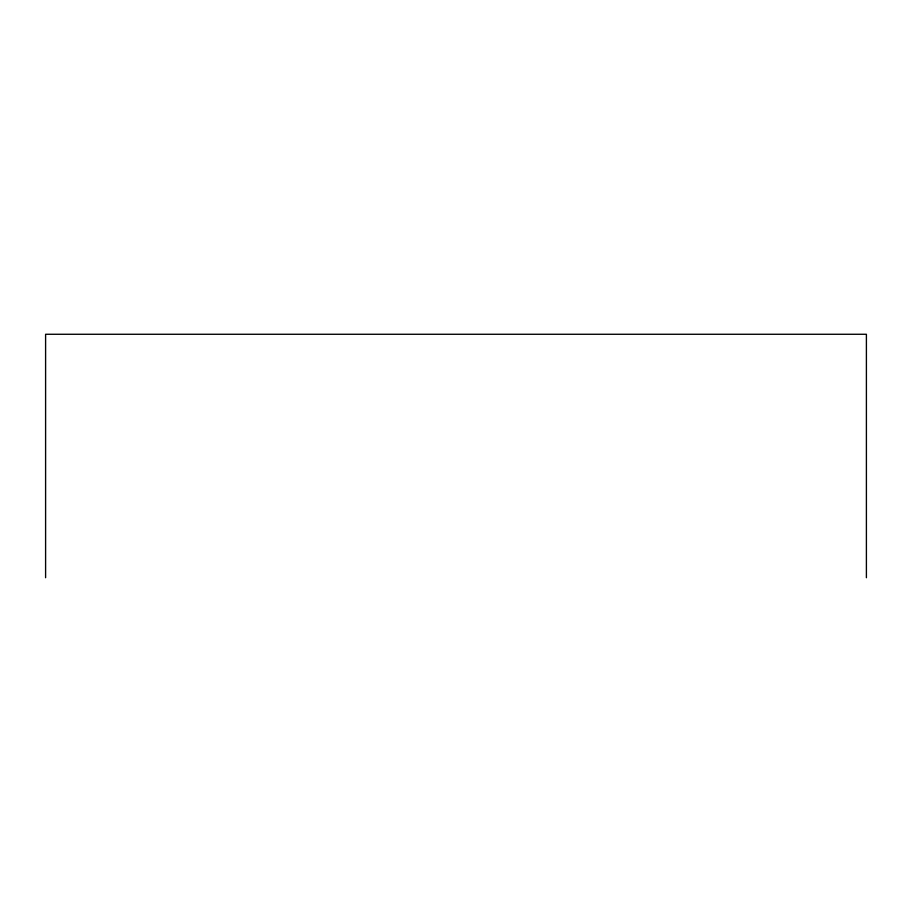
<?xml version="1.0" encoding="UTF-8"?>
<svg xmlns="http://www.w3.org/2000/svg" width="912" height="912" viewBox="0 0 912 912"><rect width="100%" height="100%" fill="white"/><g stroke="black" fill="none" stroke-linecap="round" stroke-linejoin="round"><path stroke-width="1.37" d="M866.4 577.729L866.4 334.271L45.6 334.271L45.6 577.729"/></g></svg>
